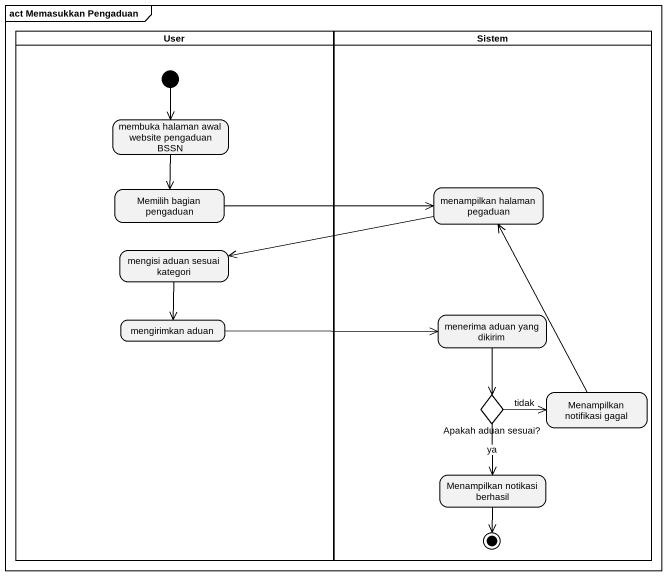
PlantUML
@startuml
mainframe act Memasukkan Pengaduan
hide empty description
state User <<partition>> {
  state "membuka halaman awal website pengaduan BSSN" as membuka_halaman_awal
  state "Memilih bagian pengaduan" as Memilih_bagian_pengaduan
  state "mengisi aduan sesuai kategori" as mengisi_aduan_sesuai
  state "mengirimkan aduan" as mengirimkan_aduan
  [*] --> membuka_halaman_awal
}
state Sistem <<partition>> {
  state "menampilkan halaman pegaduan" as menampilkan_halaman_pegaduan
  state "menerima aduan yang dikirim" as menerima_aduan_yang_dikirim
  state "Apakah aduan sesuai?" as Apakah_aduan_sesuai <<choice>>
  state "Menampilkan notifikasi gagal" as Menampilkan_notifikasi_gagal
  state "Menampilkan notikasi berhasil" as Menampilkan_notikasi
  Menampilkan_notikasi --> [*]
}
membuka_halaman_awal --> Memilih_bagian_pengaduan
Memilih_bagian_pengaduan -right-> menampilkan_halaman_pegaduan
menampilkan_halaman_pegaduan -left-> mengisi_aduan_sesuai
mengisi_aduan_sesuai --> mengirimkan_aduan
mengirimkan_aduan -right-> menerima_aduan_yang_dikirim
menerima_aduan_yang_dikirim --> Apakah_aduan_sesuai
Apakah_aduan_sesuai -right-> Menampilkan_notifikasi_gagal : tidak
Apakah_aduan_sesuai --> Menampilkan_notikasi : ya
Menampilkan_notifikasi_gagal -up-> menampilkan_halaman_pegaduan
@enduml
